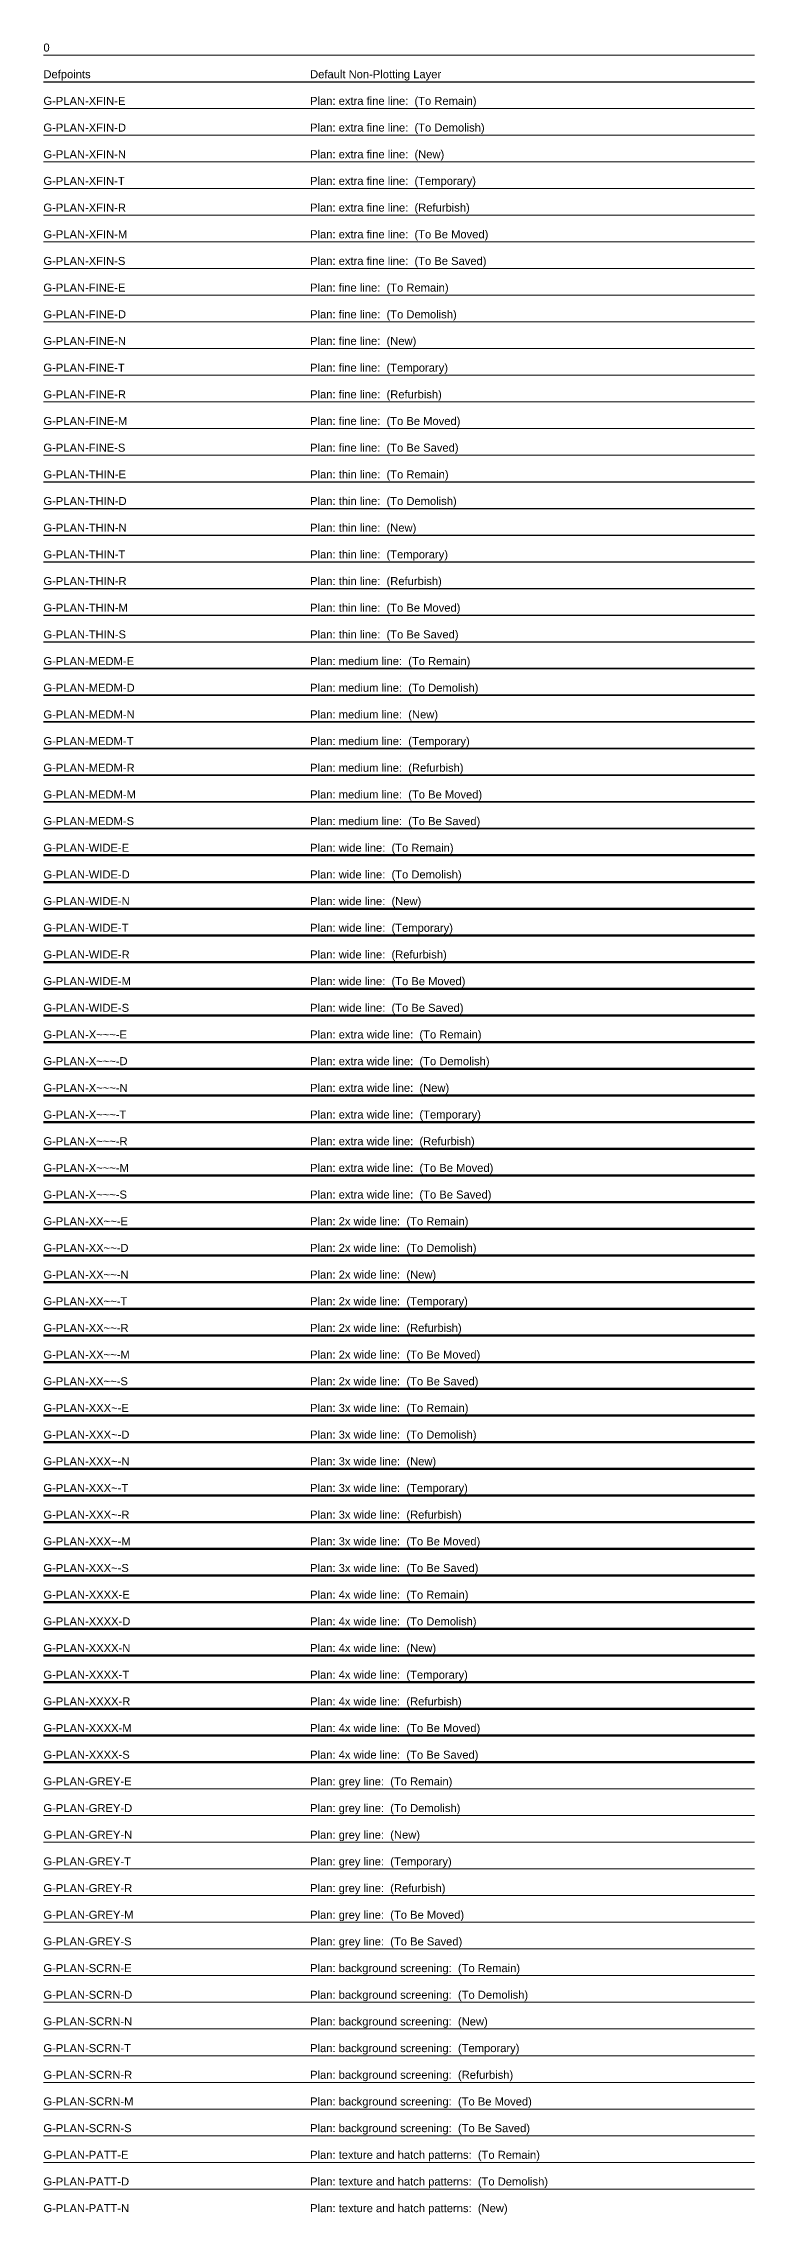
# Model space of a CAD drawing. Header units: millimetres. Extents: x 0 to 200, y -1215 to 3.
# Drawn here: x 0 to 200, y -607 to 3 of the extents above; entities that cross this region are included whole.
import ezdxf

# ---------------------------------------------------------------- set-up
doc = ezdxf.new("R2010")
doc.units = ezdxf.units.MM
doc.layers.get('Defpoints').update_dxf_attribs({"color": 140})
for name, color, linetype, lineweight in [('G-PLAN-FINE-D', 11, 'Continuous', 18), ('G-PLAN-FINE-E', 201, 'Continuous', 18), ('G-PLAN-FINE-M', 51, 'Continuous', 18), ('G-PLAN-FINE-N', 171, 'Continuous', 18), ('G-PLAN-FINE-R', 131, 'Continuous', 18), ('G-PLAN-FINE-S', 101, 'Continuous', 18), ('G-PLAN-FINE-T', 31, 'Continuous', 18), ('G-PLAN-GREY-D', 8, 'Continuous', 13), ('G-PLAN-GREY-E', 8, 'Continuous', 13), ('G-PLAN-GREY-M', 8, 'Continuous', 13), ('G-PLAN-GREY-N', 8, 'Continuous', 13), ('G-PLAN-GREY-R', 8, 'Continuous', 13), ('G-PLAN-GREY-S', 8, 'Continuous', 13), ('G-PLAN-GREY-T', 8, 'Continuous', 13), ('G-PLAN-MEDM-D', 13, 'Continuous', 35), ('G-PLAN-MEDM-E', 203, 'Continuous', 35), ('G-PLAN-MEDM-M', 53, 'Continuous', 35), ('G-PLAN-MEDM-N', 173, 'Continuous', 35), ('G-PLAN-MEDM-R', 133, 'Continuous', 35), ('G-PLAN-MEDM-S', 103, 'Continuous', 35), ('G-PLAN-MEDM-T', 33, 'Continuous', 35), ('G-PLAN-PATT-D', 19, 'Continuous', 13), ('G-PLAN-PATT-E', 209, 'Continuous', 13), ('G-PLAN-PATT-N', 179, 'Continuous', 13), ('G-PLAN-SCRN-D', 9, 'Continuous', 13), ('G-PLAN-SCRN-E', 9, 'Continuous', 13), ('G-PLAN-SCRN-M', 9, 'Continuous', 13), ('G-PLAN-SCRN-N', 9, 'Continuous', 13), ('G-PLAN-SCRN-R', 9, 'Continuous', 13), ('G-PLAN-SCRN-S', 9, 'Continuous', 13), ('G-PLAN-SCRN-T', 9, 'Continuous', 13), ('G-PLAN-THIN-D', 12, 'Continuous', 25), ('G-PLAN-THIN-E', 202, 'Continuous', 25), ('G-PLAN-THIN-M', 52, 'Continuous', 25), ('G-PLAN-THIN-N', 172, 'Continuous', 25), ('G-PLAN-THIN-R', 132, 'Continuous', 25), ('G-PLAN-THIN-S', 102, 'Continuous', 25), ('G-PLAN-THIN-T', 32, 'Continuous', 25), ('G-PLAN-WIDE-D', 14, 'Continuous', 50), ('G-PLAN-WIDE-E', 204, 'Continuous', 50), ('G-PLAN-WIDE-M', 54, 'Continuous', 50), ('G-PLAN-WIDE-N', 174, 'Continuous', 50), ('G-PLAN-WIDE-R', 134, 'Continuous', 50), ('G-PLAN-WIDE-S', 104, 'Continuous', 50), ('G-PLAN-WIDE-T', 34, 'Continuous', 50), ('G-PLAN-XFIN-D', 10, 'Continuous', 13), ('G-PLAN-XFIN-E', 200, 'Continuous', 13), ('G-PLAN-XFIN-M', 50, 'Continuous', 13), ('G-PLAN-XFIN-N', 170, 'Continuous', 13), ('G-PLAN-XFIN-R', 130, 'Continuous', 13), ('G-PLAN-XFIN-S', 100, 'Continuous', 13), ('G-PLAN-XFIN-T', 30, 'Continuous', 13), ('G-PLAN-XXXX-D', 18, 'Continuous', 200), ('G-PLAN-XXXX-E', 208, 'Continuous', 200), ('G-PLAN-XXXX-M', 58, 'Continuous', 200), ('G-PLAN-XXXX-N', 178, 'Continuous', 200), ('G-PLAN-XXXX-R', 138, 'Continuous', 200), ('G-PLAN-XXXX-S', 108, 'Continuous', 200), ('G-PLAN-XXXX-T', 38, 'Continuous', 200), ('G-PLAN-XXX~-D', 17, 'Continuous', 140), ('G-PLAN-XXX~-E', 207, 'Continuous', 140), ('G-PLAN-XXX~-M', 57, 'Continuous', 140), ('G-PLAN-XXX~-N', 177, 'Continuous', 140), ('G-PLAN-XXX~-R', 137, 'Continuous', 140), ('G-PLAN-XXX~-S', 107, 'Continuous', 140), ('G-PLAN-XXX~-T', 37, 'Continuous', 140), ('G-PLAN-XX~~-D', 16, 'Continuous', 100), ('G-PLAN-XX~~-E', 206, 'Continuous', 100), ('G-PLAN-XX~~-M', 56, 'Continuous', 100), ('G-PLAN-XX~~-N', 176, 'Continuous', 100), ('G-PLAN-XX~~-R', 136, 'Continuous', 100), ('G-PLAN-XX~~-S', 106, 'Continuous', 100), ('G-PLAN-XX~~-T', 36, 'Continuous', 100), ('G-PLAN-X~~~-D', 15, 'Continuous', 70), ('G-PLAN-X~~~-E', 205, 'Continuous', 70), ('G-PLAN-X~~~-M', 55, 'Continuous', 70), ('G-PLAN-X~~~-N', 175, 'Continuous', 70), ('G-PLAN-X~~~-R', 135, 'Continuous', 70), ('G-PLAN-X~~~-S', 105, 'Continuous', 70), ('G-PLAN-X~~~-T', 35, 'Continuous', 70)]:
    doc.layers.add(name, color=color, linetype=linetype, lineweight=lineweight)
doc.layers.add('G-PLAN-NPLT-S', color=140, linetype='Continuous', lineweight=18, plot=False)
doc.styles.get("Standard").update_dxf_attribs({"font": 'arial.ttf'})

# ---------------------------------------------------------------- blocks, each defined once
blk = doc.blocks.new('AecLayers_SingleLetter_Augmented_UpperPhasing_G_Plan')
blk.add_line((0, 0), (200, 0))
at = {"layer": 'Defpoints'}
blk.add_line((0, -7.5), (200, -7.5), dxfattribs=at)
at = {"layer": 'G-PLAN-FINE-D'}
blk.add_line((0, -75), (200, -75), dxfattribs=at)
at = {"layer": 'G-PLAN-FINE-E'}
blk.add_line((0, -67.5), (200, -67.5), dxfattribs=at)
at = {"layer": 'G-PLAN-FINE-M'}
blk.add_line((0, -105), (200, -105), dxfattribs=at)
at = {"layer": 'G-PLAN-FINE-N'}
blk.add_line((0, -82.5), (200, -82.5), dxfattribs=at)
at = {"layer": 'G-PLAN-FINE-R'}
blk.add_line((0, -97.5), (200, -97.5), dxfattribs=at)
at = {"layer": 'G-PLAN-FINE-S'}
blk.add_line((0, -112.5), (200, -112.5), dxfattribs=at)
at = {"layer": 'G-PLAN-FINE-T'}
blk.add_line((0, -90), (200, -90), dxfattribs=at)
at = {"layer": 'G-PLAN-GREY-D'}
blk.add_line((0, -495), (200, -495), dxfattribs=at)
at = {"layer": 'G-PLAN-GREY-E'}
blk.add_line((0, -487.5), (200, -487.5), dxfattribs=at)
at = {"layer": 'G-PLAN-GREY-M'}
blk.add_line((0, -525), (200, -525), dxfattribs=at)
at = {"layer": 'G-PLAN-GREY-N'}
blk.add_line((0, -502.5), (200, -502.5), dxfattribs=at)
at = {"layer": 'G-PLAN-GREY-R'}
blk.add_line((0, -517.5), (200, -517.5), dxfattribs=at)
at = {"layer": 'G-PLAN-GREY-S'}
blk.add_line((0, -532.5), (200, -532.5), dxfattribs=at)
at = {"layer": 'G-PLAN-GREY-T'}
blk.add_line((0, -510), (200, -510), dxfattribs=at)
at = {"layer": 'G-PLAN-MEDM-D'}
blk.add_line((0, -180), (200, -180), dxfattribs=at)
at = {"layer": 'G-PLAN-MEDM-E'}
blk.add_line((0, -172.5), (200, -172.5), dxfattribs=at)
at = {"layer": 'G-PLAN-MEDM-M'}
blk.add_line((0, -210), (200, -210), dxfattribs=at)
at = {"layer": 'G-PLAN-MEDM-N'}
blk.add_line((0, -187.5), (200, -187.5), dxfattribs=at)
at = {"layer": 'G-PLAN-MEDM-R'}
blk.add_line((0, -202.5), (200, -202.5), dxfattribs=at)
at = {"layer": 'G-PLAN-MEDM-S'}
blk.add_line((0, -217.5), (200, -217.5), dxfattribs=at)
at = {"layer": 'G-PLAN-MEDM-T'}
blk.add_line((0, -195), (200, -195), dxfattribs=at)
at = {"layer": 'G-PLAN-PATT-D'}
blk.add_line((0, -600), (200, -600), dxfattribs=at)
at = {"layer": 'G-PLAN-PATT-E'}
blk.add_line((0, -592.5), (200, -592.5), dxfattribs=at)
at = {"layer": 'G-PLAN-SCRN-D'}
blk.add_line((0, -547.5), (200, -547.5), dxfattribs=at)
at = {"layer": 'G-PLAN-SCRN-E'}
blk.add_line((0, -540), (200, -540), dxfattribs=at)
at = {"layer": 'G-PLAN-SCRN-M'}
blk.add_line((0, -577.5), (200, -577.5), dxfattribs=at)
at = {"layer": 'G-PLAN-SCRN-N'}
blk.add_line((0, -555), (200, -555), dxfattribs=at)
at = {"layer": 'G-PLAN-SCRN-R'}
blk.add_line((0, -570), (200, -570), dxfattribs=at)
at = {"layer": 'G-PLAN-SCRN-S'}
blk.add_line((0, -585), (200, -585), dxfattribs=at)
at = {"layer": 'G-PLAN-SCRN-T'}
blk.add_line((0, -562.5), (200, -562.5), dxfattribs=at)
at = {"layer": 'G-PLAN-THIN-D'}
blk.add_line((0, -127.5), (200, -127.5), dxfattribs=at)
at = {"layer": 'G-PLAN-THIN-E'}
blk.add_line((0, -120), (200, -120), dxfattribs=at)
at = {"layer": 'G-PLAN-THIN-M'}
blk.add_line((0, -157.5), (200, -157.5), dxfattribs=at)
at = {"layer": 'G-PLAN-THIN-N'}
blk.add_line((0, -135), (200, -135), dxfattribs=at)
at = {"layer": 'G-PLAN-THIN-R'}
blk.add_line((0, -150), (200, -150), dxfattribs=at)
at = {"layer": 'G-PLAN-THIN-S'}
blk.add_line((0, -165), (200, -165), dxfattribs=at)
at = {"layer": 'G-PLAN-THIN-T'}
blk.add_line((0, -142.5), (200, -142.5), dxfattribs=at)
at = {"layer": 'G-PLAN-WIDE-D'}
blk.add_line((0, -232.5), (200, -232.5), dxfattribs=at)
at = {"layer": 'G-PLAN-WIDE-E'}
blk.add_line((0, -225), (200, -225), dxfattribs=at)
at = {"layer": 'G-PLAN-WIDE-M'}
blk.add_line((0, -262.5), (200, -262.5), dxfattribs=at)
at = {"layer": 'G-PLAN-WIDE-N'}
blk.add_line((0, -240), (200, -240), dxfattribs=at)
at = {"layer": 'G-PLAN-WIDE-R'}
blk.add_line((0, -255), (200, -255), dxfattribs=at)
at = {"layer": 'G-PLAN-WIDE-S'}
blk.add_line((0, -270), (200, -270), dxfattribs=at)
at = {"layer": 'G-PLAN-WIDE-T'}
blk.add_line((0, -247.5), (200, -247.5), dxfattribs=at)
at = {"layer": 'G-PLAN-XFIN-D'}
blk.add_line((0, -22.5), (200, -22.5), dxfattribs=at)
at = {"layer": 'G-PLAN-XFIN-E'}
blk.add_line((0, -15), (200, -15), dxfattribs=at)
at = {"layer": 'G-PLAN-XFIN-M'}
blk.add_line((0, -52.5), (200, -52.5), dxfattribs=at)
at = {"layer": 'G-PLAN-XFIN-N'}
blk.add_line((0, -30), (200, -30), dxfattribs=at)
at = {"layer": 'G-PLAN-XFIN-R'}
blk.add_line((0, -45), (200, -45), dxfattribs=at)
at = {"layer": 'G-PLAN-XFIN-S'}
blk.add_line((0, -60), (200, -60), dxfattribs=at)
at = {"layer": 'G-PLAN-XFIN-T'}
blk.add_line((0, -37.5), (200, -37.5), dxfattribs=at)
at = {"layer": 'G-PLAN-XXXX-D'}
blk.add_line((0, -442.5), (200, -442.5), dxfattribs=at)
at = {"layer": 'G-PLAN-XXXX-E'}
blk.add_line((0, -435), (200, -435), dxfattribs=at)
at = {"layer": 'G-PLAN-XXXX-M'}
blk.add_line((0, -472.5), (200, -472.5), dxfattribs=at)
at = {"layer": 'G-PLAN-XXXX-N'}
blk.add_line((0, -450), (200, -450), dxfattribs=at)
at = {"layer": 'G-PLAN-XXXX-R'}
blk.add_line((0, -465), (200, -465), dxfattribs=at)
at = {"layer": 'G-PLAN-XXXX-S'}
blk.add_line((0, -480), (200, -480), dxfattribs=at)
at = {"layer": 'G-PLAN-XXXX-T'}
blk.add_line((0, -457.5), (200, -457.5), dxfattribs=at)
at = {"layer": 'G-PLAN-XXX~-D'}
blk.add_line((0, -390), (200, -390), dxfattribs=at)
at = {"layer": 'G-PLAN-XXX~-E'}
blk.add_line((0, -382.5), (200, -382.5), dxfattribs=at)
at = {"layer": 'G-PLAN-XXX~-M'}
blk.add_line((0, -420), (200, -420), dxfattribs=at)
at = {"layer": 'G-PLAN-XXX~-N'}
blk.add_line((0, -397.5), (200, -397.5), dxfattribs=at)
at = {"layer": 'G-PLAN-XXX~-R'}
blk.add_line((0, -412.5), (200, -412.5), dxfattribs=at)
at = {"layer": 'G-PLAN-XXX~-S'}
blk.add_line((0, -427.5), (200, -427.5), dxfattribs=at)
at = {"layer": 'G-PLAN-XXX~-T'}
blk.add_line((0, -405), (200, -405), dxfattribs=at)
at = {"layer": 'G-PLAN-XX~~-D'}
blk.add_line((0, -337.5), (200, -337.5), dxfattribs=at)
at = {"layer": 'G-PLAN-XX~~-E'}
blk.add_line((0, -330), (200, -330), dxfattribs=at)
at = {"layer": 'G-PLAN-XX~~-M'}
blk.add_line((0, -367.5), (200, -367.5), dxfattribs=at)
at = {"layer": 'G-PLAN-XX~~-N'}
blk.add_line((0, -345), (200, -345), dxfattribs=at)
at = {"layer": 'G-PLAN-XX~~-R'}
blk.add_line((0, -360), (200, -360), dxfattribs=at)
at = {"layer": 'G-PLAN-XX~~-S'}
blk.add_line((0, -375), (200, -375), dxfattribs=at)
at = {"layer": 'G-PLAN-XX~~-T'}
blk.add_line((0, -352.5), (200, -352.5), dxfattribs=at)
at = {"layer": 'G-PLAN-X~~~-D'}
blk.add_line((0, -285), (200, -285), dxfattribs=at)
at = {"layer": 'G-PLAN-X~~~-E'}
blk.add_line((0, -277.5), (200, -277.5), dxfattribs=at)
at = {"layer": 'G-PLAN-X~~~-M'}
blk.add_line((0, -315), (200, -315), dxfattribs=at)
at = {"layer": 'G-PLAN-X~~~-N'}
blk.add_line((0, -292.5), (200, -292.5), dxfattribs=at)
at = {"layer": 'G-PLAN-X~~~-R'}
blk.add_line((0, -307.5), (200, -307.5), dxfattribs=at)
at = {"layer": 'G-PLAN-X~~~-S'}
blk.add_line((0, -322.5), (200, -322.5), dxfattribs=at)
at = {"layer": 'G-PLAN-X~~~-T'}
blk.add_line((0, -300), (200, -300), dxfattribs=at)
blk.add_text('0', height=2.25).set_placement((0, 1))
at = {"layer": 'Defpoints'}
for s, p in [('Defpoints', (0, -6.5)), ('Default Non-Plotting Layer', (75, -6.5))]:
    blk.add_text(s, height=2.25, dxfattribs=at).set_placement(p)
at = {"layer": 'G-PLAN-FINE-D'}
for s, p in [('G-PLAN-FINE-D', (0, -74)), ('Plan: fine line:  (To Demolish)', (75, -74))]:
    blk.add_text(s, height=2.25, dxfattribs=at).set_placement(p)
at = {"layer": 'G-PLAN-FINE-E'}
for s, p in [('G-PLAN-FINE-E', (0, -66.5)), ('Plan: fine line:  (To Remain)', (75, -66.5))]:
    blk.add_text(s, height=2.25, dxfattribs=at).set_placement(p)
at = {"layer": 'G-PLAN-FINE-M'}
for s, p in [('G-PLAN-FINE-M', (0, -104)), ('Plan: fine line:  (To Be Moved)', (75, -104))]:
    blk.add_text(s, height=2.25, dxfattribs=at).set_placement(p)
at = {"layer": 'G-PLAN-FINE-N'}
for s, p in [('G-PLAN-FINE-N', (0, -81.5)), ('Plan: fine line:  (New)', (75, -81.5))]:
    blk.add_text(s, height=2.25, dxfattribs=at).set_placement(p)
at = {"layer": 'G-PLAN-FINE-R'}
for s, p in [('G-PLAN-FINE-R', (0, -96.5)), ('Plan: fine line:  (Refurbish)', (75, -96.5))]:
    blk.add_text(s, height=2.25, dxfattribs=at).set_placement(p)
at = {"layer": 'G-PLAN-FINE-S'}
for s, p in [('G-PLAN-FINE-S', (0, -111.5)), ('Plan: fine line:  (To Be Saved)', (75, -111.5))]:
    blk.add_text(s, height=2.25, dxfattribs=at).set_placement(p)
at = {"layer": 'G-PLAN-FINE-T'}
for s, p in [('G-PLAN-FINE-T', (0, -89)), ('Plan: fine line:  (Temporary)', (75, -89))]:
    blk.add_text(s, height=2.25, dxfattribs=at).set_placement(p)
at = {"layer": 'G-PLAN-GREY-D'}
for s, p in [('G-PLAN-GREY-D', (0, -494)), ('Plan: grey line:  (To Demolish)', (75, -494))]:
    blk.add_text(s, height=2.25, dxfattribs=at).set_placement(p)
at = {"layer": 'G-PLAN-GREY-E'}
for s, p in [('G-PLAN-GREY-E', (0, -486.5)), ('Plan: grey line:  (To Remain)', (75, -486.5))]:
    blk.add_text(s, height=2.25, dxfattribs=at).set_placement(p)
at = {"layer": 'G-PLAN-GREY-M'}
for s, p in [('G-PLAN-GREY-M', (0, -524)), ('Plan: grey line:  (To Be Moved)', (75, -524))]:
    blk.add_text(s, height=2.25, dxfattribs=at).set_placement(p)
at = {"layer": 'G-PLAN-GREY-N'}
for s, p in [('G-PLAN-GREY-N', (0, -501.5)), ('Plan: grey line:  (New)', (75, -501.5))]:
    blk.add_text(s, height=2.25, dxfattribs=at).set_placement(p)
at = {"layer": 'G-PLAN-GREY-R'}
for s, p in [('G-PLAN-GREY-R', (0, -516.5)), ('Plan: grey line:  (Refurbish)', (75, -516.5))]:
    blk.add_text(s, height=2.25, dxfattribs=at).set_placement(p)
at = {"layer": 'G-PLAN-GREY-S'}
for s, p in [('G-PLAN-GREY-S', (0, -531.5)), ('Plan: grey line:  (To Be Saved)', (75, -531.5))]:
    blk.add_text(s, height=2.25, dxfattribs=at).set_placement(p)
at = {"layer": 'G-PLAN-GREY-T'}
for s, p in [('Plan: grey line:  (Temporary)', (75, -509)), ('G-PLAN-GREY-T', (0, -509))]:
    blk.add_text(s, height=2.25, dxfattribs=at).set_placement(p)
at = {"layer": 'G-PLAN-MEDM-D'}
for s, p in [('G-PLAN-MEDM-D', (0, -179)), ('Plan: medium line:  (To Demolish)', (75, -179))]:
    blk.add_text(s, height=2.25, dxfattribs=at).set_placement(p)
at = {"layer": 'G-PLAN-MEDM-E'}
for s, p in [('G-PLAN-MEDM-E', (0, -171.5)), ('Plan: medium line:  (To Remain)', (75, -171.5))]:
    blk.add_text(s, height=2.25, dxfattribs=at).set_placement(p)
at = {"layer": 'G-PLAN-MEDM-M'}
for s, p in [('G-PLAN-MEDM-M', (0, -209)), ('Plan: medium line:  (To Be Moved)', (75, -209))]:
    blk.add_text(s, height=2.25, dxfattribs=at).set_placement(p)
at = {"layer": 'G-PLAN-MEDM-N'}
for s, p in [('G-PLAN-MEDM-N', (0, -186.5)), ('Plan: medium line:  (New)', (75, -186.5))]:
    blk.add_text(s, height=2.25, dxfattribs=at).set_placement(p)
at = {"layer": 'G-PLAN-MEDM-R'}
for s, p in [('G-PLAN-MEDM-R', (0, -201.5)), ('Plan: medium line:  (Refurbish)', (75, -201.5))]:
    blk.add_text(s, height=2.25, dxfattribs=at).set_placement(p)
at = {"layer": 'G-PLAN-MEDM-S'}
for s, p in [('G-PLAN-MEDM-S', (0, -216.5)), ('Plan: medium line:  (To Be Saved)', (75, -216.5))]:
    blk.add_text(s, height=2.25, dxfattribs=at).set_placement(p)
at = {"layer": 'G-PLAN-MEDM-T'}
for s, p in [('G-PLAN-MEDM-T', (0, -194)), ('Plan: medium line:  (Temporary)', (75, -194))]:
    blk.add_text(s, height=2.25, dxfattribs=at).set_placement(p)
at = {"layer": 'G-PLAN-PATT-D'}
for s, p in [('G-PLAN-PATT-D', (0, -599)), ('Plan: texture and hatch patterns:  (To Demolish)', (75, -599))]:
    blk.add_text(s, height=2.25, dxfattribs=at).set_placement(p)
at = {"layer": 'G-PLAN-PATT-E'}
for s, p in [('G-PLAN-PATT-E', (0, -591.5)), ('Plan: texture and hatch patterns:  (To Remain)', (75, -591.5))]:
    blk.add_text(s, height=2.25, dxfattribs=at).set_placement(p)
at = {"layer": 'G-PLAN-PATT-N'}
for s, p in [('G-PLAN-PATT-N', (0, -606.5)), ('Plan: texture and hatch patterns:  (New)', (75, -606.5))]:
    blk.add_text(s, height=2.25, dxfattribs=at).set_placement(p)
at = {"layer": 'G-PLAN-SCRN-D'}
for s, p in [('G-PLAN-SCRN-D', (0, -546.5)), ('Plan: background screening:  (To Demolish)', (75, -546.5))]:
    blk.add_text(s, height=2.25, dxfattribs=at).set_placement(p)
at = {"layer": 'G-PLAN-SCRN-E'}
for s, p in [('G-PLAN-SCRN-E', (0, -539)), ('Plan: background screening:  (To Remain)', (75, -539))]:
    blk.add_text(s, height=2.25, dxfattribs=at).set_placement(p)
at = {"layer": 'G-PLAN-SCRN-M'}
for s, p in [('G-PLAN-SCRN-M', (0, -576.5)), ('Plan: background screening:  (To Be Moved)', (75, -576.5))]:
    blk.add_text(s, height=2.25, dxfattribs=at).set_placement(p)
at = {"layer": 'G-PLAN-SCRN-N'}
for s, p in [('G-PLAN-SCRN-N', (0, -554)), ('Plan: background screening:  (New)', (75, -554))]:
    blk.add_text(s, height=2.25, dxfattribs=at).set_placement(p)
at = {"layer": 'G-PLAN-SCRN-R'}
for s, p in [('G-PLAN-SCRN-R', (0, -569)), ('Plan: background screening:  (Refurbish)', (75, -569))]:
    blk.add_text(s, height=2.25, dxfattribs=at).set_placement(p)
at = {"layer": 'G-PLAN-SCRN-S'}
for s, p in [('G-PLAN-SCRN-S', (0, -584)), ('Plan: background screening:  (To Be Saved)', (75, -584))]:
    blk.add_text(s, height=2.25, dxfattribs=at).set_placement(p)
at = {"layer": 'G-PLAN-SCRN-T'}
for s, p in [('G-PLAN-SCRN-T', (0, -561.5)), ('Plan: background screening:  (Temporary)', (75, -561.5))]:
    blk.add_text(s, height=2.25, dxfattribs=at).set_placement(p)
at = {"layer": 'G-PLAN-THIN-D'}
for s, p in [('G-PLAN-THIN-D', (0, -126.5)), ('Plan: thin line:  (To Demolish)', (75, -126.5))]:
    blk.add_text(s, height=2.25, dxfattribs=at).set_placement(p)
at = {"layer": 'G-PLAN-THIN-E'}
for s, p in [('G-PLAN-THIN-E', (0, -119)), ('Plan: thin line:  (To Remain)', (75, -119))]:
    blk.add_text(s, height=2.25, dxfattribs=at).set_placement(p)
at = {"layer": 'G-PLAN-THIN-M'}
for s, p in [('G-PLAN-THIN-M', (0, -156.5)), ('Plan: thin line:  (To Be Moved)', (75, -156.5))]:
    blk.add_text(s, height=2.25, dxfattribs=at).set_placement(p)
at = {"layer": 'G-PLAN-THIN-N'}
for s, p in [('G-PLAN-THIN-N', (0, -134)), ('Plan: thin line:  (New)', (75, -134))]:
    blk.add_text(s, height=2.25, dxfattribs=at).set_placement(p)
at = {"layer": 'G-PLAN-THIN-R'}
for s, p in [('G-PLAN-THIN-R', (0, -149)), ('Plan: thin line:  (Refurbish)', (75, -149))]:
    blk.add_text(s, height=2.25, dxfattribs=at).set_placement(p)
at = {"layer": 'G-PLAN-THIN-S'}
for s, p in [('G-PLAN-THIN-S', (0, -164)), ('Plan: thin line:  (To Be Saved)', (75, -164))]:
    blk.add_text(s, height=2.25, dxfattribs=at).set_placement(p)
at = {"layer": 'G-PLAN-THIN-T'}
for s, p in [('G-PLAN-THIN-T', (0, -141.5)), ('Plan: thin line:  (Temporary)', (75, -141.5))]:
    blk.add_text(s, height=2.25, dxfattribs=at).set_placement(p)
at = {"layer": 'G-PLAN-WIDE-D'}
for s, p in [('G-PLAN-WIDE-D', (0, -231.5)), ('Plan: wide line:  (To Demolish)', (75, -231.5))]:
    blk.add_text(s, height=2.25, dxfattribs=at).set_placement(p)
at = {"layer": 'G-PLAN-WIDE-E'}
for s, p in [('G-PLAN-WIDE-E', (0, -224)), ('Plan: wide line:  (To Remain)', (75, -224))]:
    blk.add_text(s, height=2.25, dxfattribs=at).set_placement(p)
at = {"layer": 'G-PLAN-WIDE-M'}
for s, p in [('G-PLAN-WIDE-M', (0, -261.5)), ('Plan: wide line:  (To Be Moved)', (75, -261.5))]:
    blk.add_text(s, height=2.25, dxfattribs=at).set_placement(p)
at = {"layer": 'G-PLAN-WIDE-N'}
for s, p in [('G-PLAN-WIDE-N', (0, -239)), ('Plan: wide line:  (New)', (75, -239))]:
    blk.add_text(s, height=2.25, dxfattribs=at).set_placement(p)
at = {"layer": 'G-PLAN-WIDE-R'}
for s, p in [('G-PLAN-WIDE-R', (0, -254)), ('Plan: wide line:  (Refurbish)', (75, -254))]:
    blk.add_text(s, height=2.25, dxfattribs=at).set_placement(p)
at = {"layer": 'G-PLAN-WIDE-S'}
for s, p in [('G-PLAN-WIDE-S', (0, -269)), ('Plan: wide line:  (To Be Saved)', (75, -269))]:
    blk.add_text(s, height=2.25, dxfattribs=at).set_placement(p)
at = {"layer": 'G-PLAN-WIDE-T'}
for s, p in [('Plan: wide line:  (Temporary)', (75, -246.5)), ('G-PLAN-WIDE-T', (0, -246.5))]:
    blk.add_text(s, height=2.25, dxfattribs=at).set_placement(p)
at = {"layer": 'G-PLAN-XFIN-D'}
for s, p in [('G-PLAN-XFIN-D', (0, -21.5)), ('Plan: extra fine line:  (To Demolish)', (75, -21.5))]:
    blk.add_text(s, height=2.25, dxfattribs=at).set_placement(p)
at = {"layer": 'G-PLAN-XFIN-E'}
for s, p in [('G-PLAN-XFIN-E', (0, -14)), ('Plan: extra fine line:  (To Remain)', (75, -14))]:
    blk.add_text(s, height=2.25, dxfattribs=at).set_placement(p)
at = {"layer": 'G-PLAN-XFIN-M'}
for s, p in [('G-PLAN-XFIN-M', (0, -51.5)), ('Plan: extra fine line:  (To Be Moved)', (75, -51.5))]:
    blk.add_text(s, height=2.25, dxfattribs=at).set_placement(p)
at = {"layer": 'G-PLAN-XFIN-N'}
for s, p in [('G-PLAN-XFIN-N', (0, -29)), ('Plan: extra fine line:  (New)', (75, -29))]:
    blk.add_text(s, height=2.25, dxfattribs=at).set_placement(p)
at = {"layer": 'G-PLAN-XFIN-R'}
for s, p in [('G-PLAN-XFIN-R', (0, -44)), ('Plan: extra fine line:  (Refurbish)', (75, -44))]:
    blk.add_text(s, height=2.25, dxfattribs=at).set_placement(p)
at = {"layer": 'G-PLAN-XFIN-S'}
for s, p in [('G-PLAN-XFIN-S', (0, -59)), ('Plan: extra fine line:  (To Be Saved)', (75, -59))]:
    blk.add_text(s, height=2.25, dxfattribs=at).set_placement(p)
at = {"layer": 'G-PLAN-XFIN-T'}
for s, p in [('G-PLAN-XFIN-T', (0, -36.5)), ('Plan: extra fine line:  (Temporary)', (75, -36.5))]:
    blk.add_text(s, height=2.25, dxfattribs=at).set_placement(p)
at = {"layer": 'G-PLAN-XXXX-D'}
for s, p in [('G-PLAN-XXXX-D', (0, -441.5)), ('Plan: 4x wide line:  (To Demolish)', (75, -441.5))]:
    blk.add_text(s, height=2.25, dxfattribs=at).set_placement(p)
at = {"layer": 'G-PLAN-XXXX-E'}
for s, p in [('G-PLAN-XXXX-E', (0, -434)), ('Plan: 4x wide line:  (To Remain)', (75, -434))]:
    blk.add_text(s, height=2.25, dxfattribs=at).set_placement(p)
at = {"layer": 'G-PLAN-XXXX-M'}
for s, p in [('G-PLAN-XXXX-M', (0, -471.5)), ('Plan: 4x wide line:  (To Be Moved)', (75, -471.5))]:
    blk.add_text(s, height=2.25, dxfattribs=at).set_placement(p)
at = {"layer": 'G-PLAN-XXXX-N'}
for s, p in [('G-PLAN-XXXX-N', (0, -449)), ('Plan: 4x wide line:  (New)', (75, -449))]:
    blk.add_text(s, height=2.25, dxfattribs=at).set_placement(p)
at = {"layer": 'G-PLAN-XXXX-R'}
for s, p in [('G-PLAN-XXXX-R', (0, -464)), ('Plan: 4x wide line:  (Refurbish)', (75, -464))]:
    blk.add_text(s, height=2.25, dxfattribs=at).set_placement(p)
at = {"layer": 'G-PLAN-XXXX-S'}
for s, p in [('G-PLAN-XXXX-S', (0, -479)), ('Plan: 4x wide line:  (To Be Saved)', (75, -479))]:
    blk.add_text(s, height=2.25, dxfattribs=at).set_placement(p)
at = {"layer": 'G-PLAN-XXXX-T'}
for s, p in [('G-PLAN-XXXX-T', (0, -456.5)), ('Plan: 4x wide line:  (Temporary)', (75, -456.5))]:
    blk.add_text(s, height=2.25, dxfattribs=at).set_placement(p)
at = {"layer": 'G-PLAN-XXX~-D'}
for s, p in [('G-PLAN-XXX~-D', (0, -389)), ('Plan: 3x wide line:  (To Demolish)', (75, -389))]:
    blk.add_text(s, height=2.25, dxfattribs=at).set_placement(p)
at = {"layer": 'G-PLAN-XXX~-E'}
for s, p in [('G-PLAN-XXX~-E', (0, -381.5)), ('Plan: 3x wide line:  (To Remain)', (75, -381.5))]:
    blk.add_text(s, height=2.25, dxfattribs=at).set_placement(p)
at = {"layer": 'G-PLAN-XXX~-M'}
for s, p in [('G-PLAN-XXX~-M', (0, -419)), ('Plan: 3x wide line:  (To Be Moved)', (75, -419))]:
    blk.add_text(s, height=2.25, dxfattribs=at).set_placement(p)
at = {"layer": 'G-PLAN-XXX~-N'}
for s, p in [('G-PLAN-XXX~-N', (0, -396.5)), ('Plan: 3x wide line:  (New)', (75, -396.5))]:
    blk.add_text(s, height=2.25, dxfattribs=at).set_placement(p)
at = {"layer": 'G-PLAN-XXX~-R'}
for s, p in [('G-PLAN-XXX~-R', (0, -411.5)), ('Plan: 3x wide line:  (Refurbish)', (75, -411.5))]:
    blk.add_text(s, height=2.25, dxfattribs=at).set_placement(p)
at = {"layer": 'G-PLAN-XXX~-S'}
for s, p in [('G-PLAN-XXX~-S', (0, -426.5)), ('Plan: 3x wide line:  (To Be Saved)', (75, -426.5))]:
    blk.add_text(s, height=2.25, dxfattribs=at).set_placement(p)
at = {"layer": 'G-PLAN-XXX~-T'}
for s, p in [('G-PLAN-XXX~-T', (0, -404)), ('Plan: 3x wide line:  (Temporary)', (75, -404))]:
    blk.add_text(s, height=2.25, dxfattribs=at).set_placement(p)
at = {"layer": 'G-PLAN-XX~~-D'}
for s, p in [('G-PLAN-XX~~-D', (0, -336.5)), ('Plan: 2x wide line:  (To Demolish)', (75, -336.5))]:
    blk.add_text(s, height=2.25, dxfattribs=at).set_placement(p)
at = {"layer": 'G-PLAN-XX~~-E'}
for s, p in [('G-PLAN-XX~~-E', (0, -329)), ('Plan: 2x wide line:  (To Remain)', (75, -329))]:
    blk.add_text(s, height=2.25, dxfattribs=at).set_placement(p)
at = {"layer": 'G-PLAN-XX~~-M'}
for s, p in [('G-PLAN-XX~~-M', (0, -366.5)), ('Plan: 2x wide line:  (To Be Moved)', (75, -366.5))]:
    blk.add_text(s, height=2.25, dxfattribs=at).set_placement(p)
at = {"layer": 'G-PLAN-XX~~-N'}
for s, p in [('G-PLAN-XX~~-N', (0, -344)), ('Plan: 2x wide line:  (New)', (75, -344))]:
    blk.add_text(s, height=2.25, dxfattribs=at).set_placement(p)
at = {"layer": 'G-PLAN-XX~~-R'}
for s, p in [('G-PLAN-XX~~-R', (0, -359)), ('Plan: 2x wide line:  (Refurbish)', (75, -359))]:
    blk.add_text(s, height=2.25, dxfattribs=at).set_placement(p)
at = {"layer": 'G-PLAN-XX~~-S'}
for s, p in [('G-PLAN-XX~~-S', (0, -374)), ('Plan: 2x wide line:  (To Be Saved)', (75, -374))]:
    blk.add_text(s, height=2.25, dxfattribs=at).set_placement(p)
at = {"layer": 'G-PLAN-XX~~-T'}
for s, p in [('G-PLAN-XX~~-T', (0, -351.5)), ('Plan: 2x wide line:  (Temporary)', (75, -351.5))]:
    blk.add_text(s, height=2.25, dxfattribs=at).set_placement(p)
at = {"layer": 'G-PLAN-X~~~-D'}
for s, p in [('G-PLAN-X~~~-D', (0, -284)), ('Plan: extra wide line:  (To Demolish)', (75, -284))]:
    blk.add_text(s, height=2.25, dxfattribs=at).set_placement(p)
at = {"layer": 'G-PLAN-X~~~-E'}
for s, p in [('G-PLAN-X~~~-E', (0, -276.5)), ('Plan: extra wide line:  (To Remain)', (75, -276.5))]:
    blk.add_text(s, height=2.25, dxfattribs=at).set_placement(p)
at = {"layer": 'G-PLAN-X~~~-M'}
for s, p in [('G-PLAN-X~~~-M', (0, -314)), ('Plan: extra wide line:  (To Be Moved)', (75, -314))]:
    blk.add_text(s, height=2.25, dxfattribs=at).set_placement(p)
at = {"layer": 'G-PLAN-X~~~-N'}
for s, p in [('G-PLAN-X~~~-N', (0, -291.5)), ('Plan: extra wide line:  (New)', (75, -291.5))]:
    blk.add_text(s, height=2.25, dxfattribs=at).set_placement(p)
at = {"layer": 'G-PLAN-X~~~-R'}
for s, p in [('G-PLAN-X~~~-R', (0, -306.5)), ('Plan: extra wide line:  (Refurbish)', (75, -306.5))]:
    blk.add_text(s, height=2.25, dxfattribs=at).set_placement(p)
at = {"layer": 'G-PLAN-X~~~-S'}
for s, p in [('G-PLAN-X~~~-S', (0, -321.5)), ('Plan: extra wide line:  (To Be Saved)', (75, -321.5))]:
    blk.add_text(s, height=2.25, dxfattribs=at).set_placement(p)
at = {"layer": 'G-PLAN-X~~~-T'}
for s, p in [('G-PLAN-X~~~-T', (0, -299)), ('Plan: extra wide line:  (Temporary)', (75, -299))]:
    blk.add_text(s, height=2.25, dxfattribs=at).set_placement(p)

msp = doc.modelspace()

# ---------------------------------------------------------------- block references
at = {"layer": 'G-PLAN-NPLT-S'}
msp.add_blockref('AecLayers_SingleLetter_Augmented_UpperPhasing_G_Plan', (0, 0), dxfattribs=at)

doc.saveas('drawing.dxf')
